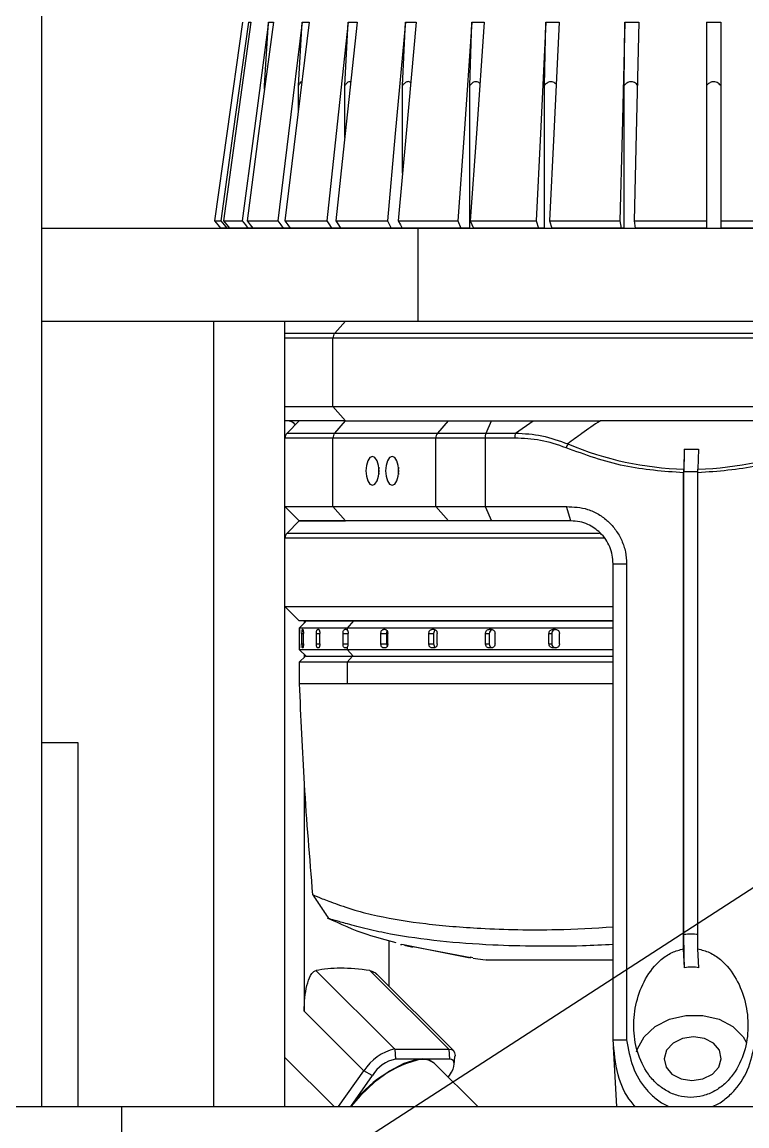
# Model space of a CAD drawing. Header units: millimetres. Extents: x 0 to 297, y 0 to 210.
# Drawn here: x 143.93 to 152.39, y 168.24 to 181.12 of the extents above; entities that cross this region are included whole.
import ezdxf

# ---------------------------------------------------------------- set-up
doc = ezdxf.new("R2010")
doc.units = ezdxf.units.MM
doc.layers.add('图框', color=7, linetype='Continuous')
doc.dimstyles.new('SLDDIMSTYLE0', dxfattribs={"dimtxt": 0.18, "dimasz": 1.016, "dimexe": 0, "dimexo": 0.0625, "dimgap": 0, "dimtad": 0, "dimtih": 1, "dimtoh": 1, "dimdec": 0, "dimrnd": 1e-09, "dimzin": 0, "dimdsep": 46, "dimtxsty": 'Standard', "dimblk1": 'DOT', "dimblk2": 'DOT', "dimsah": 1, "dimcen": 0.09, "dimadec": 0, "dimazin": 0, "dimtfac": 1.016, "dimtdec": 0, "dimtofl": 0, "dimtmove": 0, "dimatfit": 3, "dimldrblk": 'DOT', "dimfxl": 1, "dimfrac": 2, "dimtolj": 1, "dimtzin": 0, "dimarcsym": 0})

# ---------------------------------------------------------------- blocks, each defined once
blk = doc.blocks.new('_Dot')
at = {"color": 0, "linetype": 'ByBlock', "lineweight": -2}
blk.add_line((-0.5, 0), (-1, 0), dxfattribs=at)
at = {"color": 0, "linetype": 'ByBlock', "const_width": 0.5}
blk.add_lwpolyline([(-0.25, 0, 1), (0.25, 0, 1)], format="xyb", close=True, dxfattribs=at)

msp = doc.modelspace()

# ---------------------------------------------------------------- linework, layer by layer
at = {"color": 7, "linetype": 'Continuous', "lineweight": 25}
for p, q in [((144.164, 168.461), (144.164, 185.128)), ((146.572, 181.117), (146.601, 181.117)), ((146.76, 180.376), (146.806, 181.117)), ((146.806, 181.117), (146.863, 181.117)), ((147.155, 180.376), (147.197, 181.117)), ((147.197, 181.117), (147.281, 181.117)), ((147.697, 180.376), (147.735, 181.117)), ((147.735, 181.117), (147.842, 181.117)), ((148.37, 180.376), (148.402, 181.117)), ((148.402, 181.117), (148.53, 181.117)), ((149.154, 180.376), (149.178, 181.117)), ((149.178, 181.117), (149.323, 181.117)), ((150.023, 180.376), (150.04, 181.117)), ((150.04, 181.117), (150.197, 181.117)), ((150.953, 180.376), (150.962, 181.117)), ((150.962, 181.117), (151.126, 181.117)), ((151.914, 181.117), (152.081, 181.117)), ((151.914, 181.117), (151.914, 178.796)), ((152.081, 181.117), (152.081, 178.796)), ((146.768, 180.396), (146.76, 180.376)), ((146.76, 180.335), (146.76, 180.376)), ((147.155, 180.082), (147.155, 180.376)), ((147.697, 179.771), (147.697, 180.376)), ((148.37, 179.353), (148.37, 180.376)), ((149.154, 178.713), (149.154, 180.376)), ((150.023, 178.713), (150.023, 180.376)), ((150.953, 178.713), (150.953, 180.376)), ((146.177, 178.796), (146.251, 178.796)), ((146.28, 178.796), (146.499, 178.796)), ((146.556, 178.796), (146.915, 178.796)), ((146.998, 178.796), (147.485, 178.796)), ((147.592, 178.796), (148.192, 178.796)), ((148.32, 178.796), (149.015, 178.796)), ((149.015, 178.796), (149.051, 178.713)), ((149.159, 178.796), (149.929, 178.796)), ((149.159, 178.796), (149.195, 178.713)), ((149.929, 178.796), (149.953, 178.713)), ((150.085, 178.796), (150.905, 178.796)), ((150.085, 178.796), (150.11, 178.713)), ((150.905, 178.796), (150.917, 178.713)), ((151.069, 178.796), (151.914, 178.796)), ((151.069, 178.796), (151.082, 178.713)), ((151.914, 178.796), (151.914, 178.713)), ((152.081, 178.796), (152.927, 178.796)), ((152.081, 178.796), (152.081, 178.713)), ((144.164, 178.711), (148.546, 178.711)), ((146.321, 178.713), (146.248, 178.713)), ((146.35, 178.713), (146.321, 178.713)), ((146.567, 178.713), (146.35, 178.713)), ((146.624, 178.713), (146.567, 178.713)), ((146.977, 178.713), (146.624, 178.713)), ((147.06, 178.713), (146.977, 178.713)), ((147.54, 178.713), (147.06, 178.713)), ((147.48, 178.713), (147.48, 178.711)), ((147.647, 178.713), (147.54, 178.713)), ((148.238, 178.713), (147.647, 178.713)), ((148.366, 178.713), (148.238, 178.713)), ((149.051, 178.713), (148.366, 178.713)), ((148.546, 178.711), (148.546, 177.628)), ((148.546, 178.711), (155.45, 178.711)), ((149.154, 178.713), (149.051, 178.713)), ((149.154, 178.713), (149.195, 178.713)), ((149.953, 178.713), (149.195, 178.713)), ((150.023, 178.713), (149.953, 178.713)), ((150.023, 178.713), (150.11, 178.713)), ((150.917, 178.713), (150.11, 178.713)), ((150.953, 178.713), (150.917, 178.713)), ((150.953, 178.713), (151.082, 178.713)), ((151.914, 178.713), (151.082, 178.713)), ((151.897, 178.711), (151.897, 178.713)), ((151.914, 178.713), (152.081, 178.713)), ((152.914, 178.713), (152.081, 178.713)), ((152.099, 178.713), (152.099, 178.711)), ((144.164, 177.628), (148.546, 177.628)), ((146.164, 177.628), (146.164, 168.461)), ((146.998, 168.461), (146.998, 177.628)), ((147.579, 177.487), (147.704, 177.628)), ((148.546, 177.628), (155.45, 177.628)), ((146.998, 177.487), (147.579, 177.487)), ((147.558, 177.429), (146.998, 177.429)), ((147.558, 176.63), (147.558, 177.429)), ((156.998, 177.429), (147.558, 177.429)), ((147.579, 177.487), (156.973, 177.487)), ((146.998, 176.63), (147.558, 176.63)), ((147.558, 176.63), (156.998, 176.63)), ((147.558, 176.63), (147.706, 176.463)), ((147.706, 176.463), (146.998, 176.463)), ((147.164, 176.463), (147.022, 176.321)), ((147.579, 176.321), (147.706, 176.463)), ((147.706, 176.463), (148.905, 176.463)), ((148.779, 176.321), (148.905, 176.463)), ((148.905, 176.463), (149.408, 176.463)), ((149.343, 176.321), (149.408, 176.463)), ((149.408, 176.463), (149.894, 176.463)), ((149.688, 176.321), (149.894, 176.463)), ((152.818, 176.463), (150.676, 176.463)), ((147.558, 176.262), (146.998, 176.262)), ((147.022, 176.321), (147.579, 176.321)), ((148.757, 176.262), (147.558, 176.262)), ((147.558, 175.463), (147.558, 176.262)), ((147.579, 176.321), (148.779, 176.321)), ((149.332, 176.262), (148.757, 176.262)), ((148.757, 175.463), (148.757, 176.262)), ((148.779, 176.321), (149.343, 176.321)), ((149.332, 176.262), (149.332, 175.463)), ((149.678, 176.262), (149.332, 176.262)), ((149.343, 176.321), (149.688, 176.321)), ((151.654, 176.134), (151.648, 175.901)), ((151.654, 176.134), (151.821, 176.134)), ((151.821, 176.134), (151.814, 175.901)), ((151.647, 170.302), (151.647, 175.857)), ((151.651, 170.469), (151.651, 175.869)), ((151.814, 175.869), (151.651, 175.869)), ((151.813, 170.302), (151.813, 175.857)), ((146.998, 175.463), (147.164, 175.296)), ((146.998, 175.463), (147.558, 175.463)), ((147.558, 175.463), (148.757, 175.463)), ((147.558, 175.463), (147.706, 175.296)), ((148.757, 175.463), (149.332, 175.463)), ((148.757, 175.463), (148.905, 175.296)), ((149.332, 175.463), (150.282, 175.463)), ((149.332, 175.463), (149.408, 175.296)), ((150.331, 175.296), (150.282, 175.463)), ((147.164, 175.296), (147.022, 175.154)), ((147.164, 175.296), (147.706, 175.296)), ((147.706, 175.296), (147.164, 175.296)), ((148.905, 175.296), (147.706, 175.296)), ((149.408, 175.296), (148.905, 175.296)), ((150.331, 175.296), (149.408, 175.296)), ((150.722, 175.095), (146.998, 175.095)), ((147.022, 175.154), (150.668, 175.154)), ((150.825, 174.796), (150.982, 174.796)), ((150.825, 169.241), (150.825, 174.796)), ((150.982, 174.796), (150.982, 169.241)), ((146.998, 174.296), (147.164, 174.13)), ((146.998, 174.296), (150.825, 174.296)), ((150.825, 174.13), (147.164, 174.13)), ((147.248, 174.13), (147.165, 174.046)), ((147.165, 174.046), (147.165, 173.796)), ((147.169, 174.03), (147.17, 174.03)), ((147.207, 174.03), (147.202, 174.03)), ((147.221, 174.13), (147.221, 174.103)), ((147.39, 174.03), (147.38, 174.03)), ((147.713, 174.03), (147.698, 174.03)), ((147.796, 174.13), (147.723, 174.046)), ((147.723, 174.046), (147.723, 174.026)), ((148.167, 174.03), (148.147, 174.03)), ((148.737, 174.03), (148.712, 174.03)), ((149.406, 174.03), (149.378, 174.03)), ((150.153, 174.03), (150.123, 174.03)), ((147.196, 173.863), (147.196, 173.98)), ((147.196, 173.98), (147.213, 173.98)), ((147.213, 173.863), (147.213, 173.98)), ((147.365, 173.863), (147.365, 173.98)), ((147.365, 173.98), (147.405, 173.98)), ((147.405, 173.863), (147.405, 173.98)), ((147.675, 173.863), (147.675, 173.98)), ((147.675, 173.98), (147.737, 173.98)), ((147.737, 173.863), (147.737, 173.98)), ((148.117, 173.863), (148.117, 173.98)), ((148.117, 173.98), (148.182, 173.98)), ((148.182, 173.98), (148.182, 173.863)), ((148.197, 173.863), (148.197, 173.98)), ((148.676, 173.863), (148.676, 173.98)), ((148.676, 173.98), (148.732, 173.98)), ((148.732, 173.98), (148.732, 173.863)), ((148.774, 173.863), (148.774, 173.98)), ((149.336, 173.863), (149.336, 173.98)), ((149.336, 173.98), (149.38, 173.98)), ((149.38, 173.98), (149.38, 173.863)), ((149.448, 173.863), (149.448, 173.98)), ((150.077, 173.863), (150.077, 173.98)), ((150.077, 173.98), (150.109, 173.98)), ((150.109, 173.98), (150.109, 173.863)), ((150.2, 173.863), (150.2, 173.98)), ((147.165, 173.796), (147.248, 173.713)), ((147.169, 173.813), (147.17, 173.813)), ((147.196, 173.863), (147.213, 173.863)), ((147.207, 173.813), (147.202, 173.813)), ((147.365, 173.863), (147.405, 173.863)), ((147.39, 173.813), (147.38, 173.813)), ((147.675, 173.863), (147.737, 173.863)), ((147.713, 173.813), (147.698, 173.813)), ((147.723, 173.817), (147.723, 173.796)), ((147.723, 173.796), (147.796, 173.713)), ((148.117, 173.863), (148.182, 173.863)), ((148.167, 173.813), (148.147, 173.813)), ((148.676, 173.863), (148.732, 173.863)), ((148.737, 173.813), (148.712, 173.813)), ((149.336, 173.863), (149.38, 173.863)), ((149.406, 173.813), (149.378, 173.813)), ((150.077, 173.863), (150.109, 173.863)), ((150.153, 173.813), (150.123, 173.813)), ((147.236, 173.718), (147.165, 173.646)), ((147.165, 173.646), (147.165, 173.396)), ((147.221, 173.74), (147.221, 173.703)), ((147.247, 173.718), (147.24, 173.718)), ((147.786, 173.718), (147.723, 173.646)), ((147.723, 173.646), (147.723, 173.396)), ((144.164, 172.711), (144.581, 172.711)), ((144.581, 172.711), (144.581, 168.461)), ((147.221, 172.23), (147.221, 169.573)), ((148.21, 170.4), (148.21, 169.864)), ((148.345, 170.354), (148.361, 170.351)), ((149.138, 170.198), (148.361, 170.351)), ((149.149, 170.198), (148.392, 170.345)), ((149.165, 170.198), (148.488, 170.324)), ((151.659, 170.081), (151.647, 170.302)), ((151.826, 170.081), (151.813, 170.302)), ((149.138, 170.198), (149.133, 170.198)), ((149.165, 170.198), (149.149, 170.198)), ((149.19, 170.198), (149.159, 170.204)), ((149.193, 170.195), (149.332, 170.172)), ((147.36, 170.049), (148.279, 169.133)), ((148.908, 169.133), (147.989, 170.049)), ((148.963, 169.114), (148.053, 170.021)), ((147.919, 168.878), (147.221, 169.573)), ((148.279, 169.133), (148.287, 169.016)), ((148.279, 169.133), (148.908, 169.133)), ((148.908, 169.133), (148.917, 169.016)), ((150.825, 169.241), (150.982, 169.241)), ((150.827, 169.16), (150.866, 168.461)), ((146.998, 169.034), (147.573, 168.461)), ((148.602, 169.016), (148.287, 169.016)), ((148.917, 169.016), (148.602, 169.016)), ((148.972, 168.949), (148.981, 169.044)), ((147.624, 168.461), (147.919, 168.878)), ((148.017, 168.824), (147.919, 168.878)), ((149.247, 168.461), (148.739, 168.968)), ((148.017, 168.824), (147.761, 168.461)), ((148.902, 168.805), (148.916, 168.824)), ((135.331, 168.461), (145.094, 168.461)), ((145.094, 168.461), (158.901, 168.461)), ((145.094, 167.961), (145.094, 168.461))]:
    msp.add_line(p, q, dxfattribs=at)
at = {"color": 7, "linetype": 'Continuous', "lineweight": 25, "flags": 128}
for points in [[(146.503, 181.117), (146.32, 179.817), (146.177, 178.796)], [(146.572, 181.117), (146.392, 179.817), (146.251, 178.796)], [(146.601, 181.117), (146.421, 179.817), (146.28, 178.796)], [(146.806, 181.117), (146.634, 179.817), (146.499, 178.796)], [(146.863, 181.117), (146.691, 179.817), (146.556, 178.796)], [(147.197, 181.117), (147.039, 179.817), (146.915, 178.796)], [(147.281, 181.117), (147.123, 179.817), (146.998, 178.796)], [(147.735, 181.117), (147.595, 179.817), (147.485, 178.796)], [(147.842, 181.117), (147.702, 179.817), (147.592, 178.796)], [(148.402, 181.117), (148.285, 179.817), (148.192, 178.796)], [(148.53, 181.117), (148.412, 179.817), (148.32, 178.796)], [(149.178, 181.117), (149.087, 179.817), (149.015, 178.796)], [(149.323, 181.117), (149.231, 179.817), (149.159, 178.796)], [(150.04, 181.117), (149.978, 179.817), (149.929, 178.796)], [(150.197, 181.117), (150.134, 179.817), (150.085, 178.796)], [(150.962, 181.117), (150.93, 179.817), (150.905, 178.796)], [(151.126, 181.117), (151.094, 179.817), (151.069, 178.796)], [(146.177, 178.796), (146.217, 178.749), (146.248, 178.713)], [(146.251, 178.796), (146.29, 178.749), (146.321, 178.713)], [(146.28, 178.796), (146.319, 178.749), (146.35, 178.713)], [(146.499, 178.796), (146.537, 178.749), (146.567, 178.713)], [(146.556, 178.796), (146.594, 178.749), (146.624, 178.713)], [(146.915, 178.796), (146.95, 178.749), (146.977, 178.713)], [(146.998, 178.796), (147.033, 178.749), (147.06, 178.713)], [(147.485, 178.796), (147.516, 178.749), (147.54, 178.713)], [(147.592, 178.796), (147.623, 178.749), (147.647, 178.713)], [(148.192, 178.796), (148.218, 178.749), (148.238, 178.713)], [(148.32, 178.796), (148.346, 178.749), (148.366, 178.713)], [(147.942, 175.88), (147.948, 175.816), (147.964, 175.762), (147.989, 175.726), (148.018, 175.713), (148.048, 175.726), (148.073, 175.762), (148.089, 175.816), (148.095, 175.88), (148.089, 175.944), (148.073, 175.998), (148.048, 176.034), (148.018, 176.046), (147.989, 176.034), (147.964, 175.998), (147.948, 175.944), (147.942, 175.88)], [(148.172, 175.88), (148.177, 175.816), (148.194, 175.762), (148.219, 175.726), (148.248, 175.713), (148.278, 175.726), (148.302, 175.762), (148.319, 175.816), (148.325, 175.88), (148.319, 175.944), (148.302, 175.998), (148.278, 176.034), (148.248, 176.046), (148.219, 176.034), (148.194, 175.998), (148.177, 175.944), (148.172, 175.88)], [(148.092, 175.923), (148.09, 175.88), (148.092, 175.837)], [(148.322, 175.923), (148.32, 175.88), (148.322, 175.837)], [(151.099, 169.102), (151.108, 169.134), (151.186, 169.276), (151.315, 169.395), (151.482, 169.481), (151.673, 169.525), (151.872, 169.525), (152.06, 169.481), (152.221, 169.395), (152.34, 169.276), (152.378, 169.212)], [(151.743, 168.765), (151.871, 168.784), (151.982, 168.84), (152.057, 168.923), (152.086, 169.02), (152.065, 169.118), (151.996, 169.201), (151.89, 169.256), (151.763, 169.276), (151.635, 169.256), (151.525, 169.201), (151.449, 169.118), (151.42, 169.02), (151.442, 168.923), (151.511, 168.84), (151.617, 168.784), (151.743, 168.765)], [(148.908, 169.133), (148.94, 169.128), (148.963, 169.114), (148.977, 169.09), (148.982, 169.059), (148.981, 169.044)], [(148.739, 168.968), (148.659, 169.01), (148.537, 169.01), (148.386, 168.963), (148.217, 168.873), (148.044, 168.746), (147.879, 168.591), (147.765, 168.461)], [(148.739, 168.968), (148.681, 169.004), (148.602, 169.016)], [(148.916, 168.824), (148.94, 168.862), (148.958, 168.898), (148.969, 168.931), (148.972, 168.96), (148.969, 168.984), (148.958, 169.001), (148.94, 169.012), (148.917, 169.016)]]:
    msp.add_lwpolyline(points, dxfattribs=at)
at = {"color": 7, "linetype": 'Continuous', "lineweight": 25}
for centre, radius, start, end in [((147.646, 177.429), 0.0889, 139.1179, 180.4907), ((147.081, 176.262), 0.0833, 135, 180), ((147.646, 176.263), 0.0889, 139.1179, 180.4907), ((148.846, 176.263), 0.0889, 139.1179, 180.4907), ((149.478, 176.265), 0.146, 157.4419, 181.1166), ((149.843, 176.265), 0.165, 160.2423, 181.0505), ((150.54, 176.05), 0.282, 149.2379, 159.2398), ((161.096, 175.877), 9.445, 178.4388, 180.0499), ((147.081, 175.095), 0.0833, 135, 180), ((148.785, 173.983), 0.0532, 127.5995, 183.0003), ((149.43, 173.982), 0.0492, 108.4058, 182.656), ((150.157, 173.982), 0.0482, 92.3844, 182.2008), ((148.253, 173.981), 0.0711, 154.0824, 180.9263), ((148.254, 173.862), 0.0711, 179.0761, 205.8746), ((148.785, 173.86), 0.0532, 176.9902, 232.5171), ((149.428, 173.86), 0.0481, 176.3079, 252.2017), ((150.157, 173.861), 0.0482, 177.7992, 267.6156), ((148.401, 168.58), 0.567, 102.4202, 148.2488), ((148.895, 167.665), 1.383, 102.2179, 144.8146), ((148.379, 168.601), 0.425, 102.4202, 148.2488)]:
    msp.add_arc(centre, radius, start, end, dxfattribs=at)
for centre, major_axis, ratio, start_param, end_param in [((151.995, 185.074), (0.433, 9.17), 0.625277, 2.917396, 3.156639), ((151.995, 185.074), (0.433, 9.17), 0.625277, 3.185625, 3.424868), ((151.734, 168.95), (0, 1.523), 0.765238, 6.211696, 6.354675), ((151.998, 165.741), (5.031, -4.087), 0.287443, 2.68834, 2.914629)]:
    msp.add_ellipse(centre, major_axis=major_axis, ratio=ratio, start_param=start_param, end_param=end_param, dxfattribs=at)
for points, knots in [([(147.196, 180.418), (147.194, 180.419), (147.186, 180.423), (147.17, 180.405), (147.16, 180.386), (147.155, 180.376)], [0, 0, 0, 0, 0.101519, 0.540914, 1, 1, 1, 1]), ([(147.766, 180.413), (147.759, 180.417), (147.742, 180.425), (147.717, 180.405), (147.704, 180.386), (147.697, 180.376)], [0, 0, 0, 0, 0.293901, 0.639213, 1, 1, 1, 1]), ([(148.466, 180.409), (148.465, 180.41), (148.455, 180.421), (148.427, 180.425), (148.394, 180.406), (148.378, 180.386), (148.37, 180.376)], [0, 0, 0, 0, 0.013815, 0.383534, 0.685012, 1, 1, 1, 1]), ([(149.272, 180.399), (149.268, 180.403), (149.253, 180.419), (149.218, 180.425), (149.181, 180.406), (149.163, 180.386), (149.154, 180.376)], [0, 0, 0, 0, 0.1137393, 0.4459967, 0.7169274, 1, 1, 1, 1]), ([(150.162, 180.391), (150.155, 180.398), (150.135, 180.417), (150.093, 180.426), (150.053, 180.406), (150.033, 180.386), (150.023, 180.376)], [0, 0, 0, 0, 0.184506, 0.490233, 0.73953, 1, 1, 1, 1]), ([(151.117, 180.376), (151.104, 180.389), (151.078, 180.414), (151.027, 180.426), (150.984, 180.406), (150.963, 180.386), (150.953, 180.376)], [0, 0, 0, 0, 0.287722, 0.554754, 0.772498, 1, 1, 1, 1]), ([(152.081, 180.376), (152.068, 180.389), (152.042, 180.414), (151.989, 180.426), (151.946, 180.406), (151.925, 180.386), (151.914, 180.376)], [0, 0, 0, 0, 0.287722, 0.554754, 0.772498, 1, 1, 1, 1]), ([(147.049, 176.463), (147.07, 176.461), (147.092, 176.459), (147.113, 176.418), (147.115, 176.414)], [0, 0, 0, 0, 0.900836, 1, 1, 1, 1]), ([(149.894, 176.463), (150.012, 176.463), (150.267, 176.463), (150.534, 176.463), (150.676, 176.463)], [0, 0, 0, 0, 0.466349, 1, 1, 1, 1]), ([(150.676, 176.463), (150.603, 176.415), (150.473, 176.329), (150.351, 176.235), (150.297, 176.194)], [0, 0, 0, 0, 0.559961, 1, 1, 1, 1]), ([(150.276, 176.149), (150.177, 176.183), (149.98, 176.251), (149.779, 176.258), (149.678, 176.262)], [0, 0, 0, 0, 0.5, 1, 1, 1, 1]), ([(149.688, 176.321), (149.79, 176.315), (149.996, 176.304), (150.197, 176.231), (150.297, 176.194)], [0, 0, 0, 0, 0.499156, 1, 1, 1, 1]), ([(151.647, 175.857), (151.413, 175.874), (150.936, 175.909), (150.499, 176.068), (150.276, 176.149)], [0, 0, 0, 0, 0.489385, 1, 1, 1, 1]), ([(153.202, 176.149), (152.974, 176.068), (152.527, 175.909), (152.048, 175.874), (151.813, 175.857)], [0, 0, 0, 0, 0.510615, 1, 1, 1, 1]), ([(151.648, 175.901), (151.647, 175.894), (151.647, 175.88), (151.647, 175.865), (151.647, 175.857)], [0, 0, 0, 0, 0.500015, 1, 1, 1, 1]), ([(151.813, 175.857), (151.814, 175.865), (151.814, 175.881), (151.814, 175.895), (151.814, 175.901)], [0, 0, 0, 0, 0.559424, 1, 1, 1, 1]), ([(150.282, 175.463), (150.365, 175.459), (150.495, 175.453), (150.656, 175.377), (150.768, 175.294), (150.86, 175.19), (150.929, 175.068), (150.974, 174.935), (150.979, 174.843), (150.982, 174.796)], [0, 0, 0, 0, 0.234925, 0.365132, 0.49175, 0.619895, 0.747511, 0.873146, 1, 1, 1, 1]), ([(150.825, 174.796), (150.823, 174.83), (150.82, 174.897), (150.789, 174.994), (150.741, 175.082), (150.659, 175.179), (150.554, 175.249), (150.434, 175.29), (150.366, 175.294), (150.331, 175.296)], [0, 0, 0, 0, 0.12686, 0.25359, 0.380356, 0.507326, 0.733758, 0.861976, 1, 1, 1, 1]), ([(147.723, 174.046), (147.631, 174.046), (147.448, 174.046), (147.275, 174.046), (147.175, 174.046), (147.174, 174.046), (147.173, 174.046)], [0, 0, 0, 0, 0.270144, 0.540088, 0.809851, 1, 1, 1, 1]), ([(147.256, 174.13), (147.257, 174.13), (147.259, 174.13), (147.356, 174.13), (147.527, 174.13), (147.706, 174.13), (147.796, 174.13)], [0, 0, 0, 0, 0.191955, 0.461846, 0.730477, 1, 1, 1, 1]), ([(147.713, 174.03), (147.715, 174.029), (147.718, 174.029), (147.721, 174.027), (147.723, 174.026)], [0, 0, 0, 0, 0.560886, 1, 1, 1, 1]), ([(150.825, 174.046), (150.739, 174.046), (150.446, 174.046), (149.972, 174.046), (149.414, 174.046), (148.902, 174.046), (148.443, 174.046), (148.039, 174.046), (147.828, 174.046), (147.723, 174.046)], [0, 0, 0, 0, 0.065636, 0.221343, 0.37695, 0.532565, 0.688286, 0.844099, 1, 1, 1, 1]), ([(147.796, 174.13), (147.9, 174.13), (148.107, 174.13), (148.503, 174.13), (148.955, 174.13), (149.46, 174.13), (150.01, 174.13), (150.469, 174.13), (150.748, 174.13), (150.825, 174.13)], [0, 0, 0, 0, 0.156722, 0.313007, 0.469661, 0.626644, 0.783656, 0.940268, 1, 1, 1, 1]), ([(147.173, 173.796), (147.174, 173.796), (147.175, 173.796), (147.275, 173.796), (147.448, 173.796), (147.631, 173.796), (147.723, 173.796)], [0, 0, 0, 0, 0.190852, 0.460382, 0.73009, 1, 1, 1, 1]), ([(147.723, 173.796), (147.828, 173.796), (148.039, 173.796), (148.443, 173.796), (148.902, 173.796), (149.414, 173.796), (149.972, 173.796), (150.446, 173.796), (150.739, 173.796), (150.825, 173.796)], [0, 0, 0, 0, 0.155901, 0.311714, 0.467435, 0.62305, 0.778657, 0.934364, 1, 1, 1, 1]), ([(147.723, 173.646), (147.631, 173.646), (147.448, 173.646), (147.275, 173.646), (147.175, 173.646), (147.174, 173.646), (147.173, 173.646)], [0, 0, 0, 0, 0.2699211, 0.5396411, 0.8091819, 1, 1, 1, 1]), ([(147.245, 173.718), (147.245, 173.718), (147.246, 173.718), (147.344, 173.718), (147.515, 173.718), (147.696, 173.718), (147.786, 173.718)], [0, 0, 0, 0, 0.190438, 0.4611441, 0.7300561, 1, 1, 1, 1]), ([(147.796, 173.713), (147.706, 173.713), (147.526, 173.713), (147.355, 173.713), (147.258, 173.713), (147.257, 173.713), (147.256, 173.713)], [0, 0, 0, 0, 0.269846, 0.538954, 0.808687, 1, 1, 1, 1]), ([(150.825, 173.646), (150.739, 173.646), (150.446, 173.646), (149.972, 173.646), (149.414, 173.646), (148.902, 173.646), (148.443, 173.646), (148.039, 173.646), (147.828, 173.646), (147.723, 173.646)], [0, 0, 0, 0, 0.0656356, 0.2213434, 0.3769504, 0.5325654, 0.6882865, 0.8440992, 1, 1, 1, 1]), ([(147.786, 173.718), (147.89, 173.718), (148.097, 173.718), (148.494, 173.718), (148.945, 173.718), (149.451, 173.718), (150.001, 173.718), (150.463, 173.718), (150.746, 173.718), (150.825, 173.718)], [0, 0, 0, 0, 0.156575, 0.312041, 0.46887, 0.625439, 0.78173, 0.938858, 1, 1, 1, 1]), ([(150.825, 173.713), (150.747, 173.713), (150.467, 173.713), (150.007, 173.713), (149.457, 173.713), (148.953, 173.713), (148.502, 173.713), (148.106, 173.713), (147.9, 173.713), (147.796, 173.713)], [0, 0, 0, 0, 0.060444, 0.217099, 0.374083, 0.531095, 0.687708, 0.843591, 1, 1, 1, 1]), ([(147.165, 173.396), (147.181, 173.006), (147.216, 172.183), (147.284, 171.364), (147.32, 170.934)], [0, 0, 0, 0, 0.4749807, 1, 1, 1, 1]), ([(147.723, 173.396), (147.643, 173.396), (147.473, 173.396), (147.293, 173.396), (147.179, 173.396), (147.176, 173.396), (147.174, 173.396)], [0, 0, 0, 0, 0.233175, 0.498315, 0.784759, 1, 1, 1, 1]), ([(150.825, 173.396), (150.698, 173.396), (150.382, 173.396), (149.911, 173.396), (149.416, 173.396), (148.956, 173.396), (148.515, 173.396), (148.082, 173.396), (147.848, 173.396), (147.723, 173.396)], [0, 0, 0, 0, 0.096505, 0.240608, 0.376943, 0.513282, 0.657396, 0.81705, 1, 1, 1, 1]), ([(147.318, 170.937), (147.35, 170.89), (147.412, 170.797), (147.475, 170.703), (147.507, 170.657)], [0, 0, 0, 0, 0.499984, 1, 1, 1, 1]), ([(147.327, 170.934), (147.326, 170.933), (147.319, 170.933), (147.39, 170.903), (147.543, 170.847), (147.797, 170.753), (148.158, 170.666), (148.641, 170.588), (149.336, 170.532), (150.064, 170.515), (150.604, 170.545), (150.825, 170.558)], [0, 0, 0, 0, 0.029523, 0.114829, 0.197857, 0.283427, 0.359544, 0.507229, 0.662032, 0.861476, 1, 1, 1, 1]), ([(147.491, 170.664), (147.643, 170.594), (147.902, 170.476), (148.178, 170.406), (148.291, 170.378)], [0, 0, 0, 0, 0.5901395, 1, 1, 1, 1]), ([(150.825, 170.351), (150.705, 170.346), (150.4, 170.332), (149.929, 170.33), (149.372, 170.344), (148.796, 170.387), (148.315, 170.454), (147.956, 170.531), (147.714, 170.597), (147.575, 170.634), (147.51, 170.653), (147.514, 170.654), (147.514, 170.654)], [0, 0, 0, 0, 0.081911, 0.2084238, 0.3343101, 0.4931923, 0.6555145, 0.7368168, 0.8209248, 0.9002711, 0.983122, 1, 1, 1, 1]), ([(151.659, 170.081), (151.658, 170.106), (151.655, 170.157), (151.653, 170.254), (151.651, 170.359), (151.651, 170.432), (151.651, 170.469)], [0, 0, 0, 0, 0.249032, 0.500026, 0.750983, 1, 1, 1, 1]), ([(148.392, 170.345), (148.396, 170.344), (148.402, 170.343), (148.41, 170.341), (148.413, 170.341)], [0, 0, 0, 0, 0.560011, 1, 1, 1, 1]), ([(148.413, 170.341), (148.416, 170.34), (148.422, 170.339), (148.437, 170.335), (148.46, 170.33), (148.478, 170.326), (148.488, 170.324)], [0, 0, 0, 0, 0.2014684, 0.4350396, 0.7011337, 1, 1, 1, 1]), ([(151.813, 170.302), (151.859, 170.29), (151.955, 170.265), (152.118, 170.153), (152.273, 169.957), (152.377, 169.681), (152.41, 169.389), (152.368, 169.097), (152.261, 168.872), (152.132, 168.725), (152.011, 168.638), (151.876, 168.582), (151.729, 168.563), (151.583, 168.582), (151.449, 168.639), (151.329, 168.726), (151.201, 168.873), (151.095, 169.099), (151.054, 169.391), (151.087, 169.683), (151.191, 169.958), (151.344, 170.153), (151.506, 170.265), (151.601, 170.29), (151.647, 170.302)], [0, 0, 0, 0, 0.030368, 0.062835, 0.125286, 0.187624, 0.250037, 0.312312, 0.37468, 0.406783, 0.437425, 0.469174, 0.50024, 0.531157, 0.562812, 0.593435, 0.625483, 0.687974, 0.750438, 0.812775, 0.874864, 0.937254, 0.969681, 1, 1, 1, 1]), ([(149.344, 170.172), (149.342, 170.172), (149.333, 170.172), (149.425, 170.172), (149.614, 170.172), (149.902, 170.172), (150.271, 170.172), (150.587, 170.172), (150.787, 170.172), (150.825, 170.172)], [0, 0, 0, 0, 0.066949, 0.245033, 0.423117, 0.601201, 0.779285, 0.957369, 1, 1, 1, 1]), ([(147.221, 169.573), (147.223, 169.626), (147.226, 169.732), (147.252, 169.878), (147.287, 169.979), (147.326, 170.035), (147.349, 170.044), (147.36, 170.049)], [0, 0, 0, 0, 0.252163, 0.498828, 0.748423, 0.878336, 1, 1, 1, 1]), ([(147.989, 170.049), (148.005, 170.045), (148.034, 170.037), (148.059, 170.012), (148.071, 170.001)], [0, 0, 0, 0, 0.557785, 1, 1, 1, 1]), ([(151.084, 168.461), (151.067, 168.48), (150.972, 168.584), (150.858, 168.85), (150.837, 169.103), (150.825, 169.241)], [0, 0, 0, 0, 0.092666, 0.507576, 1, 1, 1, 1]), ([(150.982, 169.241), (151.001, 169.134), (151.038, 168.924), (151.174, 168.689), (151.323, 168.549), (151.417, 168.484), (151.474, 168.465), (151.486, 168.461)], [0, 0, 0, 0, 0.331975, 0.654683, 0.812455, 0.963446, 1, 1, 1, 1]), ([(151.975, 168.461), (151.986, 168.465), (152.044, 168.484), (152.138, 168.549), (152.288, 168.689), (152.426, 168.923), (152.464, 169.134), (152.483, 169.241)], [0, 0, 0, 0, 0.035647, 0.186731, 0.344623, 0.667094, 1, 1, 1, 1])]:
    msp.add_open_spline(points, degree=3, knots=knots, dxfattribs=at)
for points in [[(147.169, 174.03), (147.169, 174.029), (147.168, 174.027), (147.167, 174.016), (147.167, 173.999), (147.167, 173.986), (147.167, 173.98)], [(147.196, 173.98), (147.196, 173.986), (147.197, 173.999), (147.198, 174.016), (147.2, 174.027), (147.202, 174.029), (147.202, 174.03)], [(147.207, 174.03), (147.207, 174.029), (147.209, 174.027), (147.211, 174.016), (147.213, 173.999), (147.213, 173.986), (147.213, 173.98)], [(147.365, 173.98), (147.366, 173.986), (147.366, 173.999), (147.369, 174.016), (147.374, 174.027), (147.378, 174.029), (147.38, 174.03)], [(147.39, 174.03), (147.392, 174.029), (147.396, 174.027), (147.401, 174.016), (147.404, 173.999), (147.405, 173.986), (147.405, 173.98)], [(147.675, 173.98), (147.676, 173.986), (147.676, 173.999), (147.681, 174.016), (147.689, 174.027), (147.695, 174.029), (147.698, 174.03)], [(147.723, 174.026), (147.725, 174.023), (147.729, 174.019), (147.733, 174.007), (147.736, 173.994), (147.736, 173.985), (147.737, 173.98)], [(148.117, 173.98), (148.117, 173.986), (148.118, 173.999), (148.125, 174.016), (148.135, 174.027), (148.143, 174.029), (148.147, 174.03)], [(148.167, 174.03), (148.171, 174.029), (148.179, 174.027), (148.189, 174.016), (148.196, 173.999), (148.197, 173.986), (148.197, 173.98)], [(148.676, 173.98), (148.676, 173.986), (148.677, 173.999), (148.686, 174.016), (148.698, 174.027), (148.707, 174.029), (148.712, 174.03)], [(148.737, 174.03), (148.742, 174.029), (148.751, 174.027), (148.763, 174.016), (148.772, 173.999), (148.773, 173.986), (148.774, 173.98)], [(149.336, 173.98), (149.336, 173.986), (149.338, 173.999), (149.347, 174.016), (149.361, 174.027), (149.372, 174.029), (149.378, 174.03)], [(149.406, 174.03), (149.411, 174.029), (149.422, 174.027), (149.436, 174.016), (149.446, 173.999), (149.447, 173.986), (149.448, 173.98)], [(150.077, 173.98), (150.077, 173.986), (150.079, 173.999), (150.089, 174.016), (150.105, 174.027), (150.117, 174.029), (150.123, 174.03)], [(150.153, 174.03), (150.16, 174.029), (150.172, 174.027), (150.187, 174.016), (150.198, 173.999), (150.199, 173.986), (150.2, 173.98)], [(147.167, 173.863), (147.167, 173.857), (147.167, 173.843), (147.167, 173.827), (147.168, 173.815), (147.169, 173.814), (147.169, 173.813)], [(147.202, 173.813), (147.202, 173.814), (147.2, 173.815), (147.198, 173.827), (147.197, 173.843), (147.196, 173.857), (147.196, 173.863)], [(147.213, 173.863), (147.213, 173.857), (147.213, 173.843), (147.211, 173.827), (147.209, 173.815), (147.207, 173.814), (147.207, 173.813)], [(147.38, 173.813), (147.378, 173.814), (147.374, 173.815), (147.369, 173.827), (147.366, 173.843), (147.366, 173.857), (147.365, 173.863)], [(147.405, 173.863), (147.405, 173.857), (147.404, 173.843), (147.401, 173.827), (147.396, 173.815), (147.392, 173.814), (147.39, 173.813)], [(147.698, 173.813), (147.695, 173.814), (147.689, 173.815), (147.681, 173.827), (147.676, 173.843), (147.676, 173.857), (147.675, 173.863)], [(147.723, 173.817), (147.721, 173.816), (147.718, 173.814), (147.715, 173.813), (147.713, 173.813)], [(147.723, 173.817), (147.725, 173.82), (147.729, 173.824), (147.733, 173.835), (147.736, 173.849), (147.736, 173.858), (147.737, 173.863)], [(148.147, 173.813), (148.143, 173.814), (148.135, 173.815), (148.125, 173.827), (148.118, 173.843), (148.117, 173.857), (148.117, 173.863)], [(148.197, 173.863), (148.197, 173.857), (148.196, 173.843), (148.189, 173.827), (148.179, 173.815), (148.171, 173.814), (148.167, 173.813)], [(148.712, 173.813), (148.707, 173.814), (148.698, 173.815), (148.686, 173.827), (148.677, 173.843), (148.676, 173.857), (148.676, 173.863)], [(148.774, 173.863), (148.773, 173.857), (148.772, 173.843), (148.763, 173.827), (148.751, 173.815), (148.742, 173.814), (148.737, 173.813)], [(149.378, 173.813), (149.372, 173.814), (149.361, 173.815), (149.347, 173.827), (149.338, 173.843), (149.336, 173.857), (149.336, 173.863)], [(149.448, 173.863), (149.447, 173.857), (149.446, 173.843), (149.436, 173.827), (149.422, 173.815), (149.411, 173.814), (149.406, 173.813)], [(150.123, 173.813), (150.117, 173.814), (150.105, 173.815), (150.089, 173.827), (150.079, 173.843), (150.077, 173.857), (150.077, 173.863)], [(150.2, 173.863), (150.199, 173.857), (150.198, 173.843), (150.187, 173.827), (150.172, 173.815), (150.16, 173.814), (150.153, 173.813)], [(151.826, 170.081), (151.798, 170.085), (151.742, 170.094), (151.687, 170.085), (151.659, 170.081)]]:
    msp.add_open_spline(points, degree=3, dxfattribs=at)

# ---------------------------------------------------------------- leaders
at = {"layer": '图框'}
msp.add_leader([(154.118, 172.087), (104.258, 139.828)], dimstyle='SLDDIMSTYLE0', dxfattribs=at)

doc.saveas('drawing.dxf')
